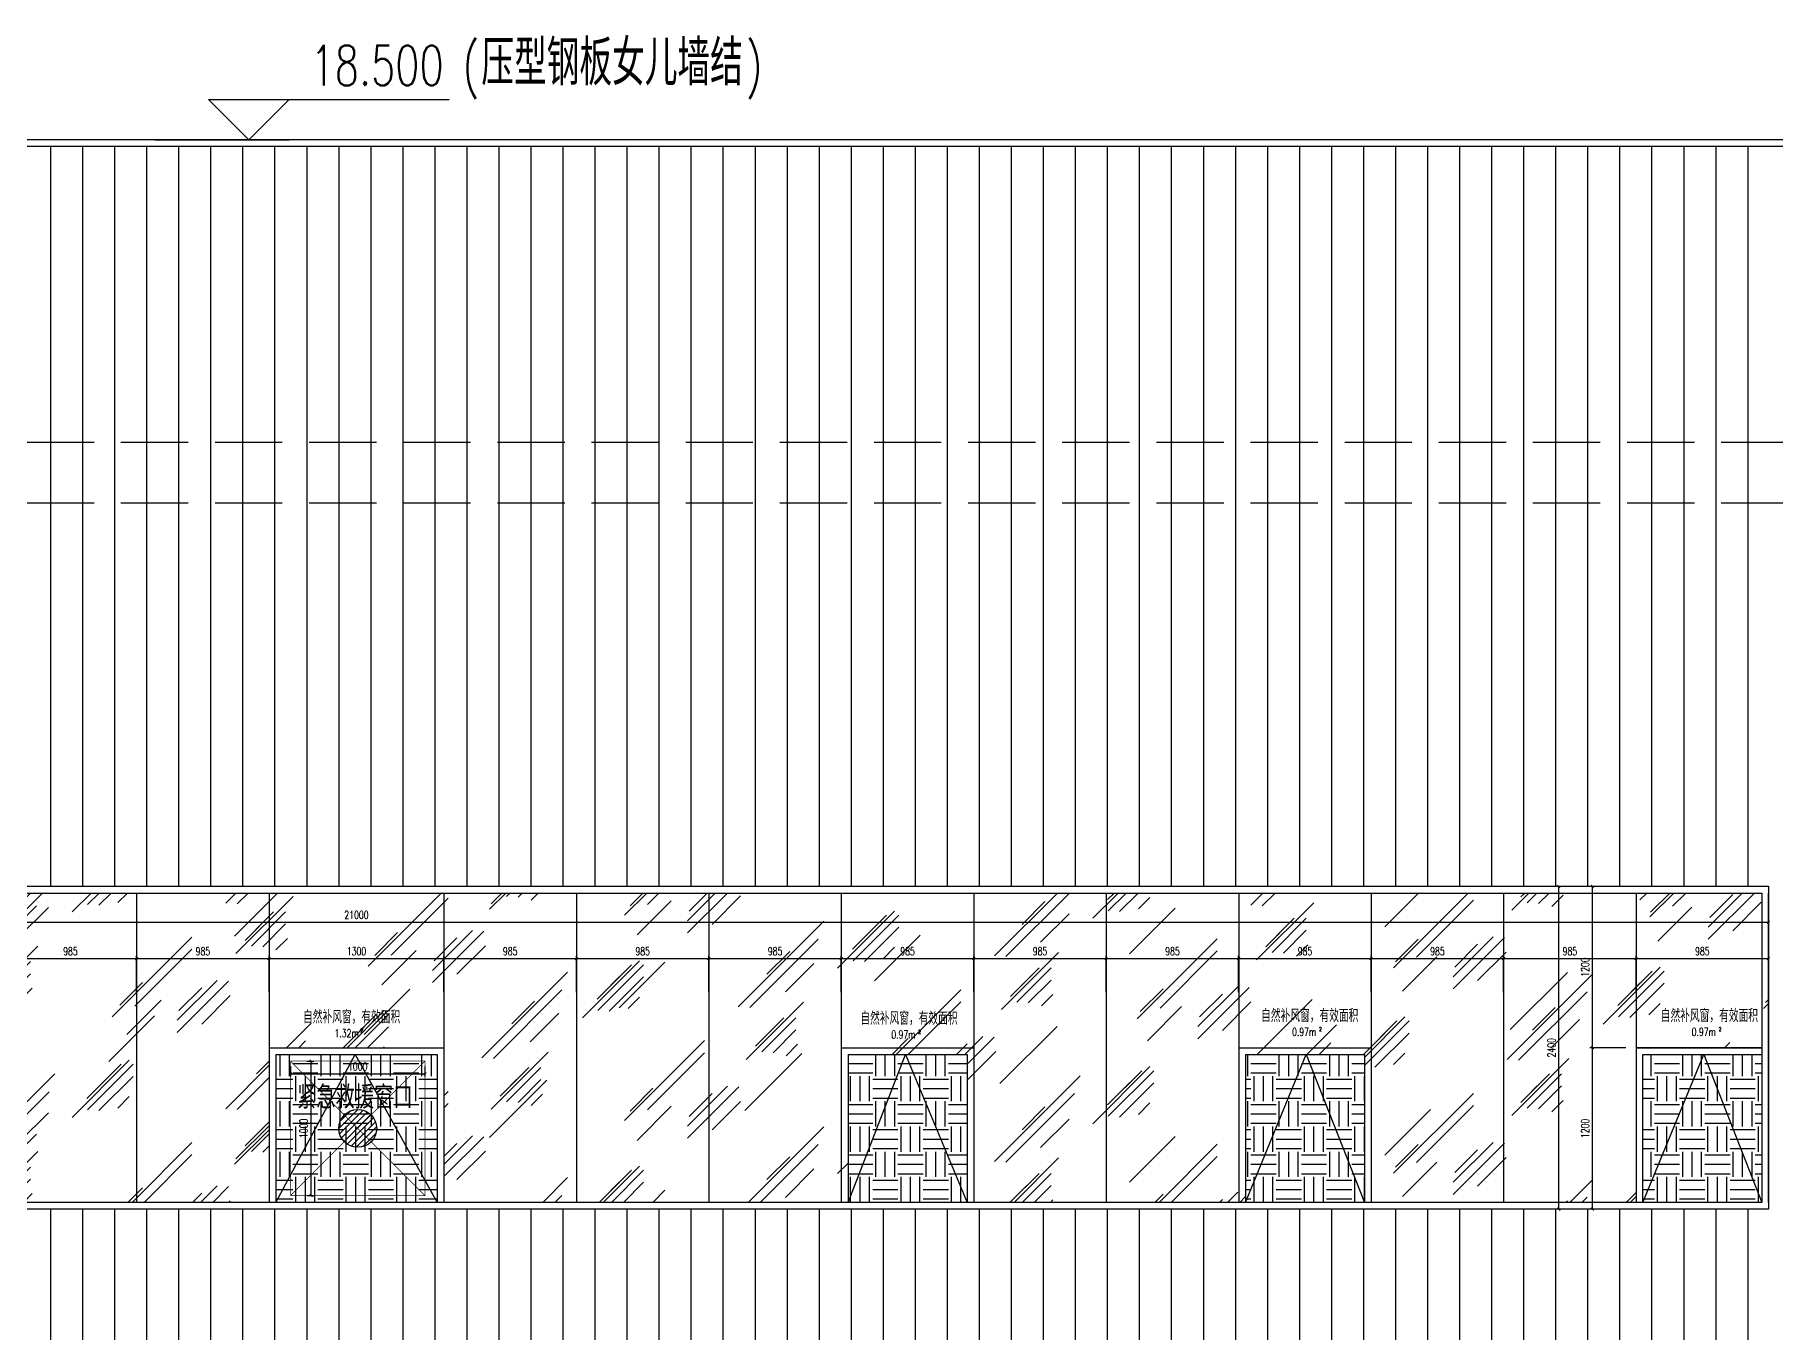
# Model space of a CAD drawing. Extents: x -2377130 to 293730, y -2 to 754590.
# Drawn here: x 65127 to 78069, y 526872 to 536519 of the extents above; entities that cross this region are included whole.
import ezdxf

# ---------------------------------------------------------------- set-up
doc = ezdxf.new("R2010")
doc.units = 0
doc.header["$LTSCALE"] = 1000
doc.header["$MEASUREMENT"] = 0
for name, pattern in [('__DASH', [0.35, 0.25, -0.1]), ('DASH', [0.35, 0.25, -0.1]), ('DOTE', [2.42, 2, -0.2, 0.02, -0.2])]:
    doc.linetypes.add(name, pattern=pattern)
doc.layers.get('Defpoints').update_dxf_attribs({"color": 210})
for name, color, linetype in [('A-AXIS-DOTE', 14, 'DOTE'), ('A-HATCH-2', 251, 'Continuous'), ('A-LIN-V', 9, 'Continuous'), ('A-WINDOW', 140, 'Continuous'), ('A-云线', 50, 'Continuous'), ('A-门窗表显示尺寸', 160, 'Continuous'), ('DIM_ELEV', 3, 'Continuous'), ('PUB_TEXT', 7, 'Continuous'), ('SPACE_HATCH', 8, 'Continuous'), ('参考线', 8, 'Continuous')]:
    doc.layers.add(name, color=color, linetype=linetype)
doc.layers.add('A-WALL-HATCH', color=8, linetype='Continuous', lineweight=13)
doc.layers.add('A-加建区域', color=47, linetype='Continuous', plot=False)
doc.styles.add('_TCH_DIM', font='SIMPLEX', dxfattribs={"bigfont": 'GBCBIG'})
doc.styles.add('_TCH_DIM_T3', font='SIMPLEX', dxfattribs={"width": 0.705882, "bigfont": 'GBCBIG'})
doc.styles.add('_TCH_SPACE', font='SIMPLEX', dxfattribs={"height": 5, "bigfont": 'GBCBIG'})
doc.styles.add('A-DIM_T3', font='SIMPLEX', dxfattribs={"width": 0.705882, "bigfont": 'GBCBIG'})
doc.styles.add('STYLE1', font='')
doc.styles.get('STYLE1').set_extended_font_data('SimSun')
doc.dimstyles.new('_TCH_ARCH&&20', dxfattribs={"dimtxt": 59.5, "dimasz": 20, "dimexe": 20, "dimexo": 20, "dimgap": 25.25, "dimtad": 1, "dimdec": 0, "dimzin": 0, "dimdsep": 46, "dimtxsty": '_TCH_DIM_T3', "dimblk": 'ARCHTICK', "dimcen": 0.09, "dimclrt": 7, "dimazin": 2, "dimtfac": 1, "dimtdec": 0, "dimtix": 1, "dimtmove": 2, "dimatfit": 3, "dimfxl": 0, "dimtolj": 1, "dimtzin": 0, "dimarcsym": 0})
doc.dimstyles.new('A-DIM&&20', dxfattribs={"dimtxt": 59.5, "dimasz": 20, "dimexe": 20, "dimexo": 20, "dimgap": 25.25, "dimtad": 1, "dimdec": 0, "dimzin": 0, "dimdsep": 46, "dimtxsty": 'A-DIM_T3', "dimblk": 'ARCHTICK', "dimcen": 0.09, "dimclrt": 7, "dimazin": 2, "dimtfac": 1, "dimtdec": 0, "dimtix": 1, "dimtmove": 2, "dimatfit": 3, "dimfxl": 0, "dimtolj": 1, "dimtzin": 0, "dimarcsym": 0})
pattern_1 = [(0, (-31580, 10550), (187.5, 187.5), [187.5, -187.5]), (0, (-31580, 10620.31), (187.5, 187.5), [187.5, -187.5]), (0, (-31580, 10690.63), (187.5, 187.5), [187.5, -187.5]), (90, (-31556.56, 10714.06), (-187.5, 187.5), [187.5, -187.5]), (90, (-31486.25, 10714.06), (-187.5, 187.5), [187.5, -187.5]), (90, (-31415.94, 10714.06), (-187.5, 187.5), [187.5, -187.5])]

# ---------------------------------------------------------------- blocks, each defined once
blk = doc.blocks.new('_ArchTick')
at = {"color": 0, "linetype": 'ByBlock', "const_width": 0.4}
blk.add_lwpolyline([(-0.5, -0.5), (0.5, 0.5)], dxfattribs=at)
blk = doc.blocks.new('*D388')
at = {"layer": 'A-加建区域', "color": 0, "lineweight": -2}
for p, q in [((-213333, 538419), (-213333, 538345)), ((-213333, 538365), (-212333, 538365)), ((-212333, 538419), (-212333, 538345))]:
    blk.add_line(p, q, dxfattribs=at)
at = {"layer": 'Defpoints', "color": 0}
for p in [(-213333, 538439), (-212333, 538439), (-212333, 538365)]:
    blk.add_point(p, dxfattribs=at)
at = {"layer": 'A-加建区域', "color": 0, "lineweight": -2, "xscale": 20, "yscale": 20, "zscale": 20, "rotation": 180}
blk.add_blockref('_ArchTick', (-213333, 538365), dxfattribs=at)
at = {"layer": 'A-加建区域', "color": 0, "lineweight": -2, "xscale": 20, "yscale": 20, "zscale": 20}
blk.add_blockref('_ArchTick', (-212333, 538365), dxfattribs=at)
at = {"layer": 'A-加建区域', "color": 7, "insert": (-212833, 538420), "char_height": 59.5, "attachment_point": 5, "style": '_TCH_DIM_T3'}
blk.add_mtext('\\A1;1000', dxfattribs=at)
blk = doc.blocks.new('*D389')
at = {"layer": 'A-加建区域', "color": 0, "lineweight": -2}
for p, q in [((-213211, 538460), (-213160, 538460)), ((-213180, 537460), (-213180, 538460)), ((-213211, 537460), (-213160, 537460))]:
    blk.add_line(p, q, dxfattribs=at)
at = {"layer": 'Defpoints', "color": 0}
for p in [(-213231, 538460), (-213180, 538460), (-213231, 537460)]:
    blk.add_point(p, dxfattribs=at)
at = {"layer": 'A-加建区域', "color": 0, "lineweight": -2, "xscale": 20, "yscale": 20, "zscale": 20}
for p, rotation in [((-213180, 538460), 90), ((-213180, 537460), 270)]:
    blk.add_blockref('_ArchTick', p, dxfattribs=dict(at, rotation=rotation))
at = {"layer": 'A-加建区域', "color": 7, "insert": (-213235, 537960), "char_height": 59.5, "attachment_point": 5, "rotation": 90, "style": '_TCH_DIM_T3'}
blk.add_mtext('\\A1;1000', dxfattribs=at)
blk = doc.blocks.new('*D1795')
at = {"layer": 'A-门窗表显示尺寸', "color": 0, "lineweight": -2}
for p, q in [((57019, 529673), (57019, 529940)), ((57019, 529920), (78019, 529920)), ((78019, 529673), (78019, 529940))]:
    blk.add_line(p, q, dxfattribs=at)
at = {"layer": 'Defpoints', "color": 0}
for p in [(78019, 529920), (57019, 529653), (78019, 529653)]:
    blk.add_point(p, dxfattribs=at)
at = {"layer": 'A-门窗表显示尺寸', "color": 0, "lineweight": -2, "xscale": 20, "yscale": 20, "zscale": 20, "rotation": 180}
blk.add_blockref('_ArchTick', (57019, 529920), dxfattribs=at)
at = {"layer": 'A-门窗表显示尺寸', "color": 0, "lineweight": -2, "xscale": 20, "yscale": 20, "zscale": 20}
blk.add_blockref('_ArchTick', (78019, 529920), dxfattribs=at)
at = {"layer": 'A-门窗表显示尺寸', "color": 7, "insert": (67519, 529975), "char_height": 59.5, "attachment_point": 5, "style": 'A-DIM_T3'}
blk.add_mtext('\\A1;21000', dxfattribs=at)
blk = doc.blocks.new('*D1796')
at = {"layer": 'A-门窗表显示尺寸', "color": 0, "lineweight": -2}
for p, q in [((76708, 530187), (76440, 530187)), ((76460, 527787), (76460, 530187)), ((76708, 527787), (76440, 527787))]:
    blk.add_line(p, q, dxfattribs=at)
at = {"layer": 'Defpoints', "color": 0}
for p in [(76460, 530187), (76728, 530187), (76728, 527787)]:
    blk.add_point(p, dxfattribs=at)
at = {"layer": 'A-门窗表显示尺寸', "color": 0, "lineweight": -2, "xscale": 20, "yscale": 20, "zscale": 20}
for p, rotation in [((76460, 530187), 90), ((76460, 527787), 270)]:
    blk.add_blockref('_ArchTick', p, dxfattribs=dict(at, rotation=rotation))
at = {"layer": 'A-门窗表显示尺寸', "color": 7, "insert": (76405, 528987), "char_height": 59.5, "attachment_point": 5, "rotation": 90, "style": 'A-DIM_T3'}
blk.add_mtext('\\A1;2400', dxfattribs=at)
blk = doc.blocks.new('*D1797')
at = {"layer": 'A-门窗表显示尺寸', "color": 0, "lineweight": -2}
for p, q in [((77034, 529400), (77034, 529670)), ((77034, 529650), (78019, 529650)), ((78019, 529400), (78019, 529670))]:
    blk.add_line(p, q, dxfattribs=at)
at = {"layer": 'Defpoints', "color": 0}
for p in [(78019, 529650), (77034, 529380), (78019, 529380)]:
    blk.add_point(p, dxfattribs=at)
at = {"layer": 'A-门窗表显示尺寸', "color": 0, "lineweight": -2, "xscale": 20, "yscale": 20, "zscale": 20, "rotation": 180}
blk.add_blockref('_ArchTick', (77034, 529650), dxfattribs=at)
at = {"layer": 'A-门窗表显示尺寸', "color": 0, "lineweight": -2, "xscale": 20, "yscale": 20, "zscale": 20}
blk.add_blockref('_ArchTick', (78019, 529650), dxfattribs=at)
at = {"layer": 'A-门窗表显示尺寸', "color": 7, "insert": (77527, 529705), "char_height": 59.5, "attachment_point": 5, "style": 'A-DIM_T3'}
blk.add_mtext('\\A1;985', dxfattribs=at)
blk = doc.blocks.new('*D1798')
at = {"layer": 'A-门窗表显示尺寸', "color": 0, "lineweight": -2}
for p, q in [((76049, 529400), (76049, 529670)), ((76049, 529650), (77034, 529650)), ((77034, 529400), (77034, 529670))]:
    blk.add_line(p, q, dxfattribs=at)
at = {"layer": 'Defpoints', "color": 0}
for p in [(77034, 529650), (76049, 529380), (77034, 529380)]:
    blk.add_point(p, dxfattribs=at)
at = {"layer": 'A-门窗表显示尺寸', "color": 0, "lineweight": -2, "xscale": 20, "yscale": 20, "zscale": 20, "rotation": 180}
blk.add_blockref('_ArchTick', (76049, 529650), dxfattribs=at)
at = {"layer": 'A-门窗表显示尺寸', "color": 0, "lineweight": -2, "xscale": 20, "yscale": 20, "zscale": 20}
blk.add_blockref('_ArchTick', (77034, 529650), dxfattribs=at)
at = {"layer": 'A-门窗表显示尺寸', "color": 7, "insert": (76542, 529705), "char_height": 59.5, "attachment_point": 5, "style": 'A-DIM_T3'}
blk.add_mtext('\\A1;985', dxfattribs=at)
blk = doc.blocks.new('*D1799')
at = {"layer": 'A-门窗表显示尺寸', "color": 0, "lineweight": -2}
for p, q in [((75064, 529400), (75064, 529670)), ((75064, 529650), (76049, 529650)), ((76049, 529400), (76049, 529670))]:
    blk.add_line(p, q, dxfattribs=at)
at = {"layer": 'Defpoints', "color": 0}
for p in [(76049, 529650), (75064, 529380), (76049, 529380)]:
    blk.add_point(p, dxfattribs=at)
at = {"layer": 'A-门窗表显示尺寸', "color": 0, "lineweight": -2, "xscale": 20, "yscale": 20, "zscale": 20, "rotation": 180}
blk.add_blockref('_ArchTick', (75064, 529650), dxfattribs=at)
at = {"layer": 'A-门窗表显示尺寸', "color": 0, "lineweight": -2, "xscale": 20, "yscale": 20, "zscale": 20}
blk.add_blockref('_ArchTick', (76049, 529650), dxfattribs=at)
at = {"layer": 'A-门窗表显示尺寸', "color": 7, "insert": (75557, 529705), "char_height": 59.5, "attachment_point": 5, "style": 'A-DIM_T3'}
blk.add_mtext('\\A1;985', dxfattribs=at)
blk = doc.blocks.new('*D1800')
at = {"layer": 'A-门窗表显示尺寸', "color": 0, "lineweight": -2}
for p, q in [((74079, 529400), (74079, 529670)), ((74079, 529650), (75064, 529650)), ((75064, 529400), (75064, 529670))]:
    blk.add_line(p, q, dxfattribs=at)
at = {"layer": 'Defpoints', "color": 0}
for p in [(75064, 529650), (74079, 529380), (75064, 529380)]:
    blk.add_point(p, dxfattribs=at)
at = {"layer": 'A-门窗表显示尺寸', "color": 0, "lineweight": -2, "xscale": 20, "yscale": 20, "zscale": 20, "rotation": 180}
blk.add_blockref('_ArchTick', (74079, 529650), dxfattribs=at)
at = {"layer": 'A-门窗表显示尺寸', "color": 0, "lineweight": -2, "xscale": 20, "yscale": 20, "zscale": 20}
blk.add_blockref('_ArchTick', (75064, 529650), dxfattribs=at)
at = {"layer": 'A-门窗表显示尺寸', "color": 7, "insert": (74572, 529705), "char_height": 59.5, "attachment_point": 5, "style": 'A-DIM_T3'}
blk.add_mtext('\\A1;985', dxfattribs=at)
blk = doc.blocks.new('*D1801')
at = {"layer": 'A-门窗表显示尺寸', "color": 0, "lineweight": -2}
for p, q in [((73094, 529400), (73094, 529670)), ((73094, 529650), (74079, 529650)), ((74079, 529400), (74079, 529670))]:
    blk.add_line(p, q, dxfattribs=at)
at = {"layer": 'Defpoints', "color": 0}
for p in [(74079, 529650), (73094, 529380), (74079, 529380)]:
    blk.add_point(p, dxfattribs=at)
at = {"layer": 'A-门窗表显示尺寸', "color": 0, "lineweight": -2, "xscale": 20, "yscale": 20, "zscale": 20, "rotation": 180}
blk.add_blockref('_ArchTick', (73094, 529650), dxfattribs=at)
at = {"layer": 'A-门窗表显示尺寸', "color": 0, "lineweight": -2, "xscale": 20, "yscale": 20, "zscale": 20}
blk.add_blockref('_ArchTick', (74079, 529650), dxfattribs=at)
at = {"layer": 'A-门窗表显示尺寸', "color": 7, "insert": (73587, 529705), "char_height": 59.5, "attachment_point": 5, "style": 'A-DIM_T3'}
blk.add_mtext('\\A1;985', dxfattribs=at)
blk = doc.blocks.new('*D1802')
at = {"layer": 'A-门窗表显示尺寸', "color": 0, "lineweight": -2}
for p, q in [((72109, 529400), (72109, 529670)), ((72109, 529650), (73094, 529650)), ((73094, 529400), (73094, 529670))]:
    blk.add_line(p, q, dxfattribs=at)
at = {"layer": 'Defpoints', "color": 0}
for p in [(73094, 529650), (72109, 529380), (73094, 529380)]:
    blk.add_point(p, dxfattribs=at)
at = {"layer": 'A-门窗表显示尺寸', "color": 0, "lineweight": -2, "xscale": 20, "yscale": 20, "zscale": 20, "rotation": 180}
blk.add_blockref('_ArchTick', (72109, 529650), dxfattribs=at)
at = {"layer": 'A-门窗表显示尺寸', "color": 0, "lineweight": -2, "xscale": 20, "yscale": 20, "zscale": 20}
blk.add_blockref('_ArchTick', (73094, 529650), dxfattribs=at)
at = {"layer": 'A-门窗表显示尺寸', "color": 7, "insert": (72602, 529705), "char_height": 59.5, "attachment_point": 5, "style": 'A-DIM_T3'}
blk.add_mtext('\\A1;985', dxfattribs=at)
blk = doc.blocks.new('*D1778')
at = {"layer": 'A-门窗表显示尺寸', "color": 0, "lineweight": -2}
for p, q in [((71124, 529400), (71124, 529670)), ((71124, 529650), (72109, 529650)), ((72109, 529400), (72109, 529670))]:
    blk.add_line(p, q, dxfattribs=at)
at = {"layer": 'Defpoints', "color": 0}
for p in [(72109, 529650), (71124, 529380), (72109, 529380)]:
    blk.add_point(p, dxfattribs=at)
at = {"layer": 'A-门窗表显示尺寸', "color": 0, "lineweight": -2, "xscale": 20, "yscale": 20, "zscale": 20, "rotation": 180}
blk.add_blockref('_ArchTick', (71124, 529650), dxfattribs=at)
at = {"layer": 'A-门窗表显示尺寸', "color": 0, "lineweight": -2, "xscale": 20, "yscale": 20, "zscale": 20}
blk.add_blockref('_ArchTick', (72109, 529650), dxfattribs=at)
at = {"layer": 'A-门窗表显示尺寸', "color": 7, "insert": (71617, 529705), "char_height": 59.5, "attachment_point": 5, "style": 'A-DIM_T3'}
blk.add_mtext('\\A1;985', dxfattribs=at)
blk = doc.blocks.new('*D1779')
at = {"layer": 'A-门窗表显示尺寸', "color": 0, "lineweight": -2}
for p, q in [((70139, 529400), (70139, 529670)), ((70139, 529650), (71124, 529650)), ((71124, 529400), (71124, 529670))]:
    blk.add_line(p, q, dxfattribs=at)
at = {"layer": 'Defpoints', "color": 0}
for p in [(71124, 529650), (70139, 529380), (71124, 529380)]:
    blk.add_point(p, dxfattribs=at)
at = {"layer": 'A-门窗表显示尺寸', "color": 0, "lineweight": -2, "xscale": 20, "yscale": 20, "zscale": 20, "rotation": 180}
blk.add_blockref('_ArchTick', (70139, 529650), dxfattribs=at)
at = {"layer": 'A-门窗表显示尺寸', "color": 0, "lineweight": -2, "xscale": 20, "yscale": 20, "zscale": 20}
blk.add_blockref('_ArchTick', (71124, 529650), dxfattribs=at)
at = {"layer": 'A-门窗表显示尺寸', "color": 7, "insert": (70632, 529705), "char_height": 59.5, "attachment_point": 5, "style": 'A-DIM_T3'}
blk.add_mtext('\\A1;985', dxfattribs=at)
blk = doc.blocks.new('*D1780')
at = {"layer": 'A-门窗表显示尺寸', "color": 0, "lineweight": -2}
for p, q in [((69154, 529400), (69154, 529670)), ((69154, 529650), (70139, 529650)), ((70139, 529400), (70139, 529670))]:
    blk.add_line(p, q, dxfattribs=at)
at = {"layer": 'Defpoints', "color": 0}
for p in [(70139, 529650), (69154, 529380), (70139, 529380)]:
    blk.add_point(p, dxfattribs=at)
at = {"layer": 'A-门窗表显示尺寸', "color": 0, "lineweight": -2, "xscale": 20, "yscale": 20, "zscale": 20, "rotation": 180}
blk.add_blockref('_ArchTick', (69154, 529650), dxfattribs=at)
at = {"layer": 'A-门窗表显示尺寸', "color": 0, "lineweight": -2, "xscale": 20, "yscale": 20, "zscale": 20}
blk.add_blockref('_ArchTick', (70139, 529650), dxfattribs=at)
at = {"layer": 'A-门窗表显示尺寸', "color": 7, "insert": (69647, 529705), "char_height": 59.5, "attachment_point": 5, "style": 'A-DIM_T3'}
blk.add_mtext('\\A1;985', dxfattribs=at)
blk = doc.blocks.new('*D1781')
at = {"layer": 'A-门窗表显示尺寸', "color": 0, "lineweight": -2}
for p, q in [((68169, 529400), (68169, 529670)), ((68169, 529650), (69154, 529650)), ((69154, 529400), (69154, 529670))]:
    blk.add_line(p, q, dxfattribs=at)
at = {"layer": 'Defpoints', "color": 0}
for p in [(69154, 529650), (68169, 529380), (69154, 529380)]:
    blk.add_point(p, dxfattribs=at)
at = {"layer": 'A-门窗表显示尺寸', "color": 0, "lineweight": -2, "xscale": 20, "yscale": 20, "zscale": 20, "rotation": 180}
blk.add_blockref('_ArchTick', (68169, 529650), dxfattribs=at)
at = {"layer": 'A-门窗表显示尺寸', "color": 0, "lineweight": -2, "xscale": 20, "yscale": 20, "zscale": 20}
blk.add_blockref('_ArchTick', (69154, 529650), dxfattribs=at)
at = {"layer": 'A-门窗表显示尺寸', "color": 7, "insert": (68662, 529705), "char_height": 59.5, "attachment_point": 5, "style": 'A-DIM_T3'}
blk.add_mtext('\\A1;985', dxfattribs=at)
blk = doc.blocks.new('*D1782')
at = {"layer": 'A-门窗表显示尺寸', "color": 0, "lineweight": -2}
for p, q in [((66869, 529400), (66869, 529670)), ((66869, 529650), (68169, 529650)), ((68169, 529400), (68169, 529670))]:
    blk.add_line(p, q, dxfattribs=at)
at = {"layer": 'Defpoints', "color": 0}
for p in [(68169, 529650), (66869, 529380), (68169, 529380)]:
    blk.add_point(p, dxfattribs=at)
at = {"layer": 'A-门窗表显示尺寸', "color": 0, "lineweight": -2, "xscale": 20, "yscale": 20, "zscale": 20, "rotation": 180}
blk.add_blockref('_ArchTick', (66869, 529650), dxfattribs=at)
at = {"layer": 'A-门窗表显示尺寸', "color": 0, "lineweight": -2, "xscale": 20, "yscale": 20, "zscale": 20}
blk.add_blockref('_ArchTick', (68169, 529650), dxfattribs=at)
at = {"layer": 'A-门窗表显示尺寸', "color": 7, "insert": (67519, 529705), "char_height": 59.5, "attachment_point": 5, "style": 'A-DIM_T3'}
blk.add_mtext('\\A1;1300', dxfattribs=at)
blk = doc.blocks.new('*D1783')
at = {"layer": 'A-门窗表显示尺寸', "color": 0, "lineweight": -2}
for p, q in [((65884, 529400), (65884, 529670)), ((65884, 529650), (66869, 529650)), ((66869, 529400), (66869, 529670))]:
    blk.add_line(p, q, dxfattribs=at)
at = {"layer": 'Defpoints', "color": 0}
for p in [(66869, 529650), (65884, 529380), (66869, 529380)]:
    blk.add_point(p, dxfattribs=at)
at = {"layer": 'A-门窗表显示尺寸', "color": 0, "lineweight": -2, "xscale": 20, "yscale": 20, "zscale": 20, "rotation": 180}
blk.add_blockref('_ArchTick', (65884, 529650), dxfattribs=at)
at = {"layer": 'A-门窗表显示尺寸', "color": 0, "lineweight": -2, "xscale": 20, "yscale": 20, "zscale": 20}
blk.add_blockref('_ArchTick', (66869, 529650), dxfattribs=at)
at = {"layer": 'A-门窗表显示尺寸', "color": 7, "insert": (66377, 529705), "char_height": 59.5, "attachment_point": 5, "style": 'A-DIM_T3'}
blk.add_mtext('\\A1;985', dxfattribs=at)
blk = doc.blocks.new('*D1784')
at = {"layer": 'A-门窗表显示尺寸', "color": 0, "lineweight": -2}
for p, q in [((64899, 529400), (64899, 529670)), ((64899, 529650), (65884, 529650)), ((65884, 529400), (65884, 529670))]:
    blk.add_line(p, q, dxfattribs=at)
at = {"layer": 'Defpoints', "color": 0}
for p in [(65884, 529650), (64899, 529380), (65884, 529380)]:
    blk.add_point(p, dxfattribs=at)
at = {"layer": 'A-门窗表显示尺寸', "color": 0, "lineweight": -2, "xscale": 20, "yscale": 20, "zscale": 20, "rotation": 180}
blk.add_blockref('_ArchTick', (64899, 529650), dxfattribs=at)
at = {"layer": 'A-门窗表显示尺寸', "color": 0, "lineweight": -2, "xscale": 20, "yscale": 20, "zscale": 20}
blk.add_blockref('_ArchTick', (65884, 529650), dxfattribs=at)
at = {"layer": 'A-门窗表显示尺寸', "color": 7, "insert": (65392, 529705), "char_height": 59.5, "attachment_point": 5, "style": 'A-DIM_T3'}
blk.add_mtext('\\A1;985', dxfattribs=at)
blk = doc.blocks.new('*D1793')
at = {"layer": 'A-门窗表显示尺寸', "color": 0, "lineweight": -2}
for p, q in [((76958, 528987), (76690, 528987)), ((76710, 527787), (76710, 528987)), ((76958, 527787), (76690, 527787))]:
    blk.add_line(p, q, dxfattribs=at)
at = {"layer": 'Defpoints', "color": 0}
for p in [(76710, 528987), (76978, 528987), (76978, 527787)]:
    blk.add_point(p, dxfattribs=at)
at = {"layer": 'A-门窗表显示尺寸', "color": 0, "lineweight": -2, "xscale": 20, "yscale": 20, "zscale": 20}
for p, rotation in [((76710, 528987), 90), ((76710, 527787), 270)]:
    blk.add_blockref('_ArchTick', p, dxfattribs=dict(at, rotation=rotation))
at = {"layer": 'A-门窗表显示尺寸', "color": 7, "insert": (76655, 528387), "char_height": 59.5, "attachment_point": 5, "rotation": 90, "style": 'A-DIM_T3'}
blk.add_mtext('\\A1;1200', dxfattribs=at)
blk = doc.blocks.new('*D1794')
at = {"layer": 'A-门窗表显示尺寸', "color": 0, "lineweight": -2}
for p, q in [((76958, 530187), (76690, 530187)), ((76710, 528987), (76710, 530187)), ((76958, 528987), (76690, 528987))]:
    blk.add_line(p, q, dxfattribs=at)
at = {"layer": 'Defpoints', "color": 0}
for p in [(76710, 530187), (76978, 530187), (76978, 528987)]:
    blk.add_point(p, dxfattribs=at)
at = {"layer": 'A-门窗表显示尺寸', "color": 0, "lineweight": -2, "xscale": 20, "yscale": 20, "zscale": 20}
for p, rotation in [((76710, 530187), 90), ((76710, 528987), 270)]:
    blk.add_blockref('_ArchTick', p, dxfattribs=dict(at, rotation=rotation))
at = {"layer": 'A-门窗表显示尺寸', "color": 7, "insert": (76655, 529587), "char_height": 59.5, "attachment_point": 5, "rotation": 90, "style": 'A-DIM_T3'}
blk.add_mtext('\\A1;1200', dxfattribs=at)
blk = doc.blocks.new('w432432')
at = {"layer": 'A-加建区域'}
h = blk.add_hatch(dxfattribs=at)
h.set_pattern_fill('ANSI31', color=256, scale=20)
h.set_pattern_definition([(45, (-1625650.35, -1064386.833), (-22.4506403, 22.4506403), [])])
edge = h.paths.add_edge_path()
edge.add_arc((-212832.6, 537960), 140.7, 0, 360)
at = {"layer": 'A-加建区域', "linetype": 'DASH', "const_width": 5}
blk.add_lwpolyline([(-213332.6, 538460), (-212332.6, 538460), (-212332.6, 537460), (-213332.6, 537460)], close=True, dxfattribs=at)
for points in [[(-213332.6, 538460), (-212332.6, 537460)], [(-212332.6, 538460), (-213332.6, 537460)]]:
    blk.add_lwpolyline(points, dxfattribs=at)
at = {"layer": 'A-加建区域', "ltscale": 0.5}
blk.add_circle((-212832.6, 537960), 140.7, dxfattribs=at)
at = {"layer": 'A-加建区域', "linetype": 'Continuous', "style": 'STYLE1', "width": 0.7}
blk.add_text('紧急救援窗口', height=150, dxfattribs=at).set_placement((-213284.3, 538123))
at = {"layer": 'A-加建区域'}
for p1, p2, distance, picture, middle in [((-213332.6, 538438.7), (-212332.6, 538438.7), -73.3, '*D388', (-212832.6, 538420.4)), ((-213231.4, 537460), (-213231.4, 538460), -51.4, '*D389', (-213235, 537960))]:
    dim = blk.add_aligned_dim(p1=p1, p2=p2, distance=distance, dimstyle='_TCH_ARCH&&20', dxfattribs=at)
    dim.commit()
    dim.dimension.update_dxf_attribs({"geometry": picture, "text_midpoint": middle})

msp = doc.modelspace()

# ---------------------------------------------------------------- linework, layer by layer
at = {"layer": 'A-AXIS-DOTE', "color": 8, "linetype": '__DASH', "ltscale": 2}
for p, q in [((176167.5, 535737.5), (-23524.5, 535737.5)), ((176167.5, 533487.5), (-23524.5, 533487.5)), ((176167.5, 533037.5), (-23524.5, 533037.5))]:
    msp.add_line(p, q, dxfattribs=at)
at = {"layer": 'A-HATCH-2', "color": 8, "linetype": 'Continuous'}
for p, q in [((65246.3, 517237.5), (65246.3, 535687.5)), ((65484.4, 519637.5), (65484.4, 535687.5)), ((65722.5, 519637.5), (65722.5, 535687.5)), ((65960.6, 519637.5), (65960.6, 535687.5)), ((66198.8, 519637.5), (66198.8, 535687.5)), ((66436.9, 519637.5), (66436.9, 535687.5)), ((66675, 519637.5), (66675, 535687.5)), ((66913.1, 519637.5), (66913.1, 535687.5)), ((67151.3, 519637.5), (67151.3, 535687.5)), ((67389.4, 519637.5), (67389.4, 535687.5)), ((67627.5, 519637.5), (67627.5, 535687.5)), ((67865.6, 519637.5), (67865.6, 535687.5)), ((68103.8, 519637.5), (68103.8, 535687.5)), ((68341.9, 519637.5), (68341.9, 535687.5)), ((68580, 519637.5), (68580, 535687.5)), ((68818.1, 519637.5), (68818.1, 535687.5)), ((69056.3, 519637.5), (69056.3, 535687.5)), ((69294.4, 519637.5), (69294.4, 535687.5)), ((69532.5, 519637.5), (69532.5, 535687.5)), ((69770.6, 519637.5), (69770.6, 535687.5)), ((70008.8, 519637.5), (70008.8, 535687.5)), ((70246.9, 519637.5), (70246.9, 535687.5)), ((70485, 519637.5), (70485, 535687.5)), ((70723.1, 519637.5), (70723.1, 535687.5)), ((70961.3, 519637.5), (70961.3, 535687.5)), ((71199.4, 519637.5), (71199.4, 535687.5)), ((71437.5, 519637.5), (71437.5, 535687.5)), ((71675.6, 519637.5), (71675.6, 535687.5)), ((71913.8, 519637.5), (71913.8, 535687.5)), ((72151.9, 519637.5), (72151.9, 535687.5)), ((72390, 519637.5), (72390, 535687.5)), ((72628.1, 519637.5), (72628.1, 535687.5)), ((72866.3, 519637.5), (72866.3, 535687.5)), ((73104.4, 519637.5), (73104.4, 535687.5)), ((73342.5, 519637.5), (73342.5, 535687.5)), ((73580.6, 519637.5), (73580.6, 535687.5)), ((73818.8, 519637.5), (73818.8, 535687.5)), ((74056.9, 519637.5), (74056.9, 535687.5)), ((74295, 519637.5), (74295, 535687.5)), ((74533.1, 519637.5), (74533.1, 535687.5)), ((74771.3, 519637.5), (74771.3, 535687.5)), ((75009.4, 519637.5), (75009.4, 535687.5)), ((75247.5, 519637.5), (75247.5, 535687.5)), ((75485.6, 519637.5), (75485.6, 535687.5)), ((75723.8, 519637.5), (75723.8, 535687.5)), ((75961.9, 519637.5), (75961.9, 535687.5)), ((76200, 519637.5), (76200, 535687.5)), ((76438.1, 519637.5), (76438.1, 535687.5)), ((76676.3, 519637.5), (76676.3, 535687.5)), ((76914.4, 519637.5), (76914.4, 535687.5)), ((77152.5, 519637.5), (77152.5, 535687.5)), ((77390.6, 519637.5), (77390.6, 535687.5)), ((77628.8, 519637.5), (77628.8, 535687.5)), ((77866.9, 519637.5), (77866.9, 535687.5))]:
    msp.add_line(p, q, dxfattribs=at)
at = {"layer": 'A-LIN-V', "color": 8}
for p, q in [((168419.3, 535737.5), (-17180.7, 535737.5)), ((168419.3, 535687.5), (-17180.7, 535687.5))]:
    msp.add_line(p, q, dxfattribs=at)
at = {"layer": 'DIM_ELEV', "color": 8}
for p, q in [((66719.5, 535737.5), (66419.5, 536037.5)), ((66419.5, 536037.5), (68207.5, 536037.5)), ((66719.5, 535737.5), (67019.5, 536037.5)), ((66019.5, 535737.5), (67019.5, 535737.5))]:
    msp.add_line(p, q, dxfattribs=at)

# ---------------------------------------------------------------- texts
at = {"layer": 'PUB_TEXT', "color": 8, "style": '_TCH_DIM', "width": 0.705882}
for s, p in [('18.500', (67177.5, 536142.5)), ('(', (68307.5, 536142.5)), (')', (70413.5, 536142.5))]:
    msp.add_text(s, height=297.5, dxfattribs=at).set_placement(p)
at = {"layer": 'PUB_TEXT', "color": 8, "style": '_TCH_DIM'}
msp.add_text('压型钢板女儿墙结', height=337.59, dxfattribs=at).set_placement((68447.5, 536142.5))

# ---------------------------------------------------------------- next in the draw order: wipeouts: each hides what was drawn before it
at = {"color": 8}
msp.add_wipeout([(57019.3, 527787.5), (78019.3, 527787.5), (78019.3, 530187.5), (57019.3, 530187.5)], dxfattribs=at).dxf.layer = '参考线'

# ---------------------------------------------------------------- next in the draw order: hatches: boundary and pattern name
at = {"layer": 'A-WALL-HATCH'}
h = msp.add_hatch(dxfattribs=at)
h.set_pattern_fill('玻璃2', color=8, scale=100, angle=180)
h.set_pattern_definition([(225, (266948.7, -60), (-2e-13, -1527.3506), [600, -360, 600, -360, 240, -523.2816]), (225, (266978.7, -90), (-2e-13, -1527.3506), [480, -600, 360, -360, 420, -463.2816]), (225, (266978.7, -180), (-2e-13, -1527.3506), [360, -720, 240, -360, 540, -463.2816]), (225, (266888.7, -90), (-2e-13, -1527.3506), [360, -720, 300, -1303.2815]), (225, (266798.7, -180), (-2e-13, -1527.3506), [180, -900, 120, -1483.2815]), (225, (266948.7, -330), (-2e-13, -1527.3506), [120, -900, 120, -480, 300, -763.2816]), (225, (266408.7, -240), (-2e-13, -1527.3506), [600, -900, 720, -475.2816]), (225, (266408.7, -150), (-2e-13, -1527.3506), [840, -600, 900, -355.2816]), (225, (266258.7, -270), (2e-13, 1697.0563), [600, -840, 480, -763.2816]), (225, (266348.7, -450), (-2e-13, -1527.3506), [300, -1200, 360, -823.2816]), (225, (266168.7, -360), (-2e-13, -1527.3506), [240, -1200, 240, -1003.2815])])
h.paths.add_polyline_path([(57319.3, 528937.5), (57954.3, 528937.5), (57954.3, 527837.5), (60024.3, 527837.5), (60024.3, 528937.5), (60909.3, 528937.5), (60909.3, 527837.5), (62979.3, 527837.5), (62979.3, 528937.5), (63864.3, 528937.5), (63864.3, 527837.5), (66869.3, 527837.5), (66869.3, 528987.5), (68169.3, 528987.5), (68169.3, 527837.5), (71174.3, 527837.5), (71174.3, 528937.5), (72059.3, 528937.5), (72059.3, 527837.5), (74129.3, 527837.5), (74129.3, 528937.5), (75014.3, 528937.5), (75014.3, 527837.5), (77034.3, 527837.5), (77034.3, 528987.5), (78019.3, 528987.5), (78019.3, 530137.5), (57319.3, 530137.5)])
at = {"layer": 'SPACE_HATCH'}
h = msp.add_hatch(dxfattribs=at)
h.set_pattern_fill('土壤', color=8, scale=50, style=0)
h.set_pattern_definition(pattern_1)
h.paths.add_polyline_path([(68119.3, 528937.5), (66919.3, 528937.5), (66919.3, 527837.5), (68119.3, 527837.5)])
h = msp.add_hatch(dxfattribs=at)
h.set_pattern_fill('土壤', color=8, scale=50, style=0)
h.set_pattern_definition(pattern_1)
h.paths.add_polyline_path([(72059.3, 528937.5), (71174.3, 528937.5), (71174.3, 527837.5), (72059.3, 527837.5)])
h = msp.add_hatch(dxfattribs=at)
h.set_pattern_fill('土壤', color=8, scale=50, style=0)
h.set_pattern_definition(pattern_1)
h.paths.add_polyline_path([(75014.3, 528937.5), (74129.3, 528937.5), (74129.3, 527837.5), (75014.3, 527837.5)])
h = msp.add_hatch(dxfattribs=at)
h.set_pattern_fill('土壤', color=8, scale=50, style=0)
h.set_pattern_definition(pattern_1)
h.paths.add_polyline_path([(77969.3, 528937.5), (77084.3, 528937.5), (77084.3, 527837.5), (77969.3, 527837.5)])

# ---------------------------------------------------------------- next in the draw order: linework, layer by layer
at = {"layer": 'A-WINDOW', "color": 8}
for p, q in [((65884.3, 530137.5), (65884.3, 527837.5)), ((66869.3, 530137.5), (66869.3, 527837.5)), ((68169.3, 530137.5), (68169.3, 527837.5)), ((69154.3, 530137.5), (69154.3, 527837.5)), ((70139.3, 530137.5), (70139.3, 527837.5)), ((71124.3, 530137.5), (71124.3, 527837.5)), ((72109.3, 530137.5), (72109.3, 527837.5)), ((73094.3, 530137.5), (73094.3, 527837.5)), ((74079.3, 530137.5), (74079.3, 527837.5)), ((75064.3, 530137.5), (75064.3, 527837.5)), ((76049.3, 530137.5), (76049.3, 527837.5)), ((77034.3, 530137.5), (77034.3, 527837.5)), ((78019.3, 527837.5), (78019.3, 530137.5)), ((66869.3, 528987.5), (68169.3, 528987.5)), ((66919.3, 528937.5), (66919.3, 527837.5)), ((66919.3, 528937.5), (68119.3, 528937.5)), ((68119.3, 528937.5), (68119.3, 527837.5)), ((71124.3, 528987.5), (72109.3, 528987.5)), ((71174.3, 528937.5), (71174.3, 527837.5)), ((71174.3, 528937.5), (72059.3, 528937.5)), ((72059.3, 528937.5), (72059.3, 527837.5)), ((74079.3, 528987.5), (75064.3, 528987.5)), ((74129.3, 528937.5), (74129.3, 527837.5)), ((74129.3, 528937.5), (75014.3, 528937.5)), ((75014.3, 528937.5), (75014.3, 527837.5)), ((77034.3, 528987.5), (77969.3, 528987.5)), ((77969.3, 528987.5), (77034.3, 528987.5)), ((77084.3, 527837.5), (77084.3, 528937.5)), ((77084.3, 528937.5), (77969.3, 528937.5))]:
    msp.add_line(p, q, dxfattribs=at)
for points in [[(78019.3, 527787.5), (57019.3, 527787.5), (57019.3, 530187.5), (78019.3, 530187.5)], [(77969.3, 527837.5), (57069.3, 527837.5), (57069.3, 530137.5), (77969.3, 530137.5)]]:
    msp.add_lwpolyline(points, close=True, dxfattribs=at)
for points in [[(66919.3, 527837.5), (67508.7, 528937.5), (68119.3, 527837.5)], [(71174.3, 527837.5), (71601.8, 528937.5), (72059.3, 527837.5)], [(74129.3, 527837.5), (74581.8, 528937.5), (75014.3, 527837.5)], [(77084.3, 527837.5), (77536.8, 528937.5), (77969.3, 527837.5)]]:
    msp.add_lwpolyline(points, dxfattribs=at)

# ---------------------------------------------------------------- next in the draw order: block references
at = {"layer": 'A-云线', "color": 8}
msp.add_blockref('w432432', (280361.3, -9572.5), dxfattribs=at)

# ---------------------------------------------------------------- next in the draw order: texts
at = {"layer": 'A-加建区域', "color": 8, "style": '_TCH_SPACE'}
for p in [(67121.4, 529167.5), (71265.7, 529157.5), (74245.7, 529177.5), (77217.5, 529177.5)]:
    msp.add_text('自然补风窗，有效面积', height=96.45, dxfattribs=at).set_placement(p)
at = {"layer": 'A-加建区域', "color": 8, "style": '_TCH_SPACE', "width": 0.705882}
for s, height, p in [('1.32m', 59.5, (67355.7, 529065.1)), ('2', 29.8, (67547.7, 529100.1)), ('0.97m', 59.5, (71495.9, 529055.1)), ('2', 29.8, (71695.9, 529090.1)), ('0.97m', 59.5, (74475.9, 529075.1)), ('2', 29.8, (74675.9, 529110.1)), ('0.97m', 59.5, (77447.7, 529075.1)), ('2', 29.8, (77647.7, 529110.1))]:
    msp.add_text(s, height=height, dxfattribs=at).set_placement(p)

# ---------------------------------------------------------------- next in the draw order: dimensions: what is measured, and where the dimension line sits
at = {"layer": 'A-门窗表显示尺寸', "color": 8}
for p1, p2, distance, picture, middle in [((76727.9, 527787.5), (76727.9, 530187.5), 267.5, '*D1796', (76405.4, 528987.5)), ((76977.9, 528987.5), (76977.9, 530187.5), 267.5, '*D1794', (76655.4, 529587.5)), ((64899.3, 529380), (65884.3, 529380), 270, '*D1784', (65391.8, 529705)), ((65884.3, 529380), (66869.3, 529380), 270, '*D1783', (66376.8, 529705)), ((66869.3, 529380), (68169.3, 529380), 270, '*D1782', (67519.3, 529705)), ((68169.3, 529380), (69154.3, 529380), 270, '*D1781', (68661.8, 529705)), ((69154.3, 529380), (70139.3, 529380), 270, '*D1780', (69646.8, 529705)), ((70139.3, 529380), (71124.3, 529380), 270, '*D1779', (70631.8, 529705)), ((71124.3, 529380), (72109.3, 529380), 270, '*D1778', (71616.8, 529705)), ((72109.3, 529380), (73094.3, 529380), 270, '*D1802', (72601.8, 529705)), ((73094.3, 529380), (74079.3, 529380), 270, '*D1801', (73586.8, 529705)), ((74079.3, 529380), (75064.3, 529380), 270, '*D1800', (74571.8, 529705)), ((75064.3, 529380), (76049.3, 529380), 270, '*D1799', (75556.8, 529705)), ((76049.3, 529380), (77034.3, 529380), 270, '*D1798', (76541.8, 529705)), ((77034.3, 529380), (78019.3, 529380), 270, '*D1797', (77526.8, 529705)), ((76977.9, 527787.5), (76977.9, 528987.5), 267.5, '*D1793', (76655.4, 528387.5))]:
    dim = msp.add_aligned_dim(p1=p1, p2=p2, distance=distance, dimstyle='A-DIM&&20', dxfattribs=at)
    dim.commit()
    dim.dimension.update_dxf_attribs({"geometry": picture, "text_midpoint": middle})
dim = msp.add_linear_dim(base=(78019.3, 529920), p1=(57019.3, 529652.5), p2=(78019.3, 529652.5), angle=0, dimstyle='A-DIM&&20', dxfattribs=at)
dim.commit()
dim.dimension.update_dxf_attribs({"geometry": '*D1795', "text_midpoint": (67519.3, 529975), "dimtype": 161})

doc.saveas('drawing.dxf')
